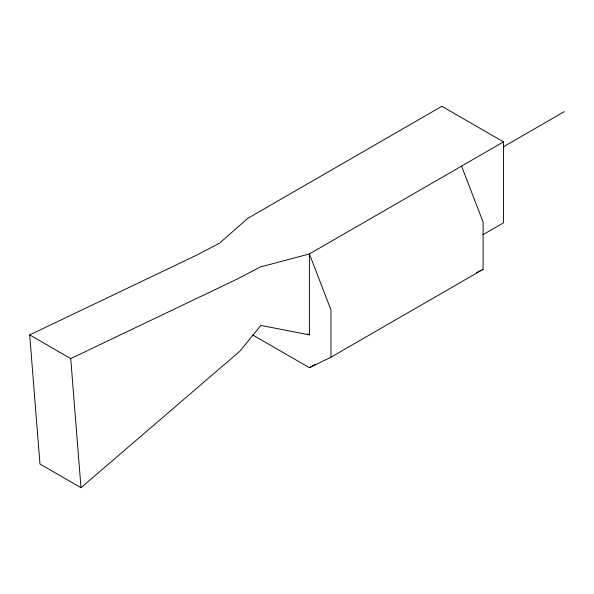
<?xml version="1.0" encoding="UTF-8"?>
<svg xmlns="http://www.w3.org/2000/svg" width="594" height="594" viewBox="0 0 594 594"><rect width="100%" height="100%" fill="white"/><g stroke="black" fill="none" stroke-linecap="round" stroke-linejoin="round"><path stroke-width="0.89" d="M252.561 334.882L309.407 367.701L330.955 357.194L330.955 309.897L309.407 253.95L503.519 141.884L503.519 222.795L482.929 234.682M29.7 334.912L39.961 464.018L80.992 487.711L239.961 351.128L260.9 325.423L309.407 334.86L309.407 253.95L260.499 266.936L236.961 279.187L70.731 358.605L29.7 334.912L195.923 255.494L219.468 243.243L247.757 218.354L441.862 106.289L503.519 141.884M503.229 146.911L564.3 111.65M309.407 367.701L315.013 364.464M330.955 357.194L483.093 269.357L483.093 222.059L461.545 166.112M476.462 272.594L483.093 269.357M307.803 333.939L309.407 334.86M70.731 358.605L80.992 487.711"/></g></svg>
